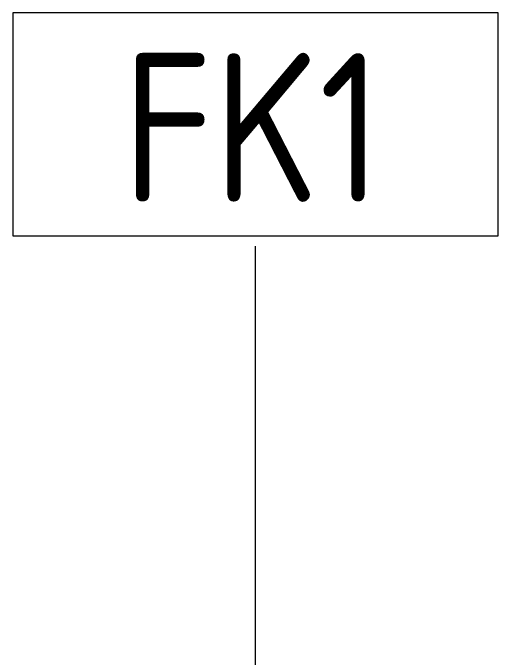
# Model space of a CAD drawing. Header units: millimetres. Extents: x 35157 to 232994, y -8553 to 29000.
# Drawn here: x 44786 to 45439, y 609 to 1476 of the extents above; entities that cross this region are included whole.
import ezdxf

# ---------------------------------------------------------------- set-up
doc = ezdxf.new("R2010")
doc.units = ezdxf.units.MM
doc.layers.add('A-WALL-IDEN', color=7, linetype='Continuous', lineweight=9)
doc.styles.add('GOST Common', font='GOST_Common.ttf', dxfattribs={"width": 0.9, "height": 200})

# ---------------------------------------------------------------- blocks, each defined once
blk = doc.blocks.new('М_стена_0001 - Типоразмер_без рамки-25382661-План отделки стен 2 этажа в осях 12-23')
at = {"layer": 'A-WALL-IDEN'}
for p, q in [((3.2578, 1.5234), (-3.2734, 1.5234)), ((-3.2734, 1.5234), (-3.2734, -1.4766)), ((3.2578, -1.4766), (3.2578, 1.5234)), ((-3.2734, -1.4766), (3.2578, -1.4766))]:
    blk.add_line(p, q, dxfattribs=at)

msp = doc.modelspace()

# ---------------------------------------------------------------- linework, layer by layer
at = {"layer": 'A-WALL-IDEN'}
msp.add_line((45112.08, 141.92), (45112.08, 1162.04), dxfattribs=at)

# ---------------------------------------------------------------- block references
at = {"layer": 'A-WALL-IDEN', "xscale": 99.99999999999993, "yscale": 99.99999999999993, "zscale": 99.99999999999993}
msp.add_blockref('М_стена_0001 - Типоразмер_без рамки-25382661-План отделки стен 2 этажа в осях 12-23', (45112.86, 1323.59), dxfattribs=at)

# ---------------------------------------------------------------- texts
at = {"layer": 'A-WALL-IDEN', "insert": (44932.62, 1421.61), "char_height": 200, "width": 447.3416, "attachment_point": 1, "style": 'GOST Common'}
msp.add_mtext('FK1', dxfattribs=at)

doc.saveas('drawing.dxf')
